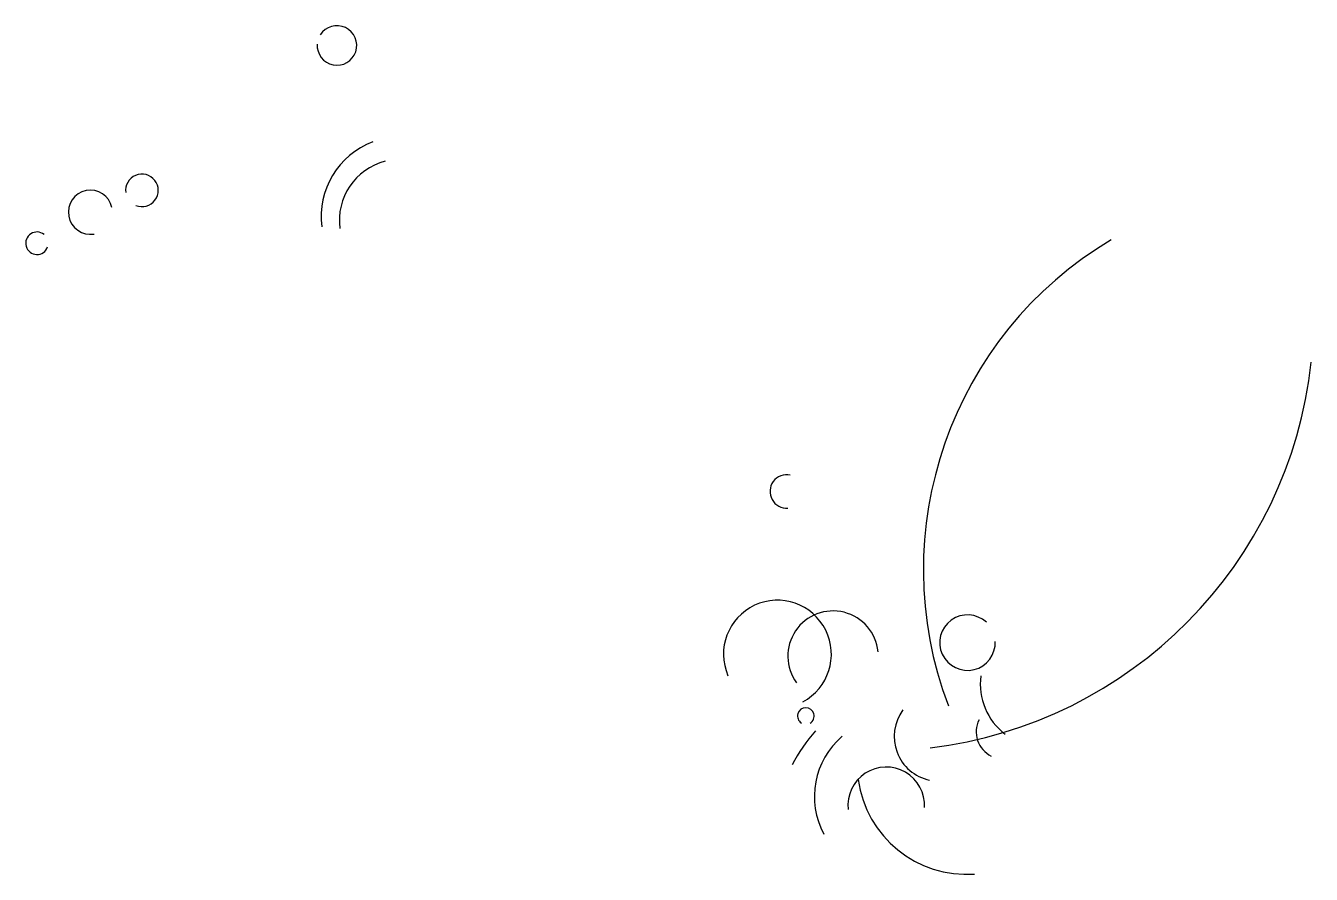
# Model space of a CAD drawing. Header units: inches. Extents: x -4320 to -1157, y -1361 to 726.
import ezdxf

# ---------------------------------------------------------------- set-up
doc = ezdxf.new("R2010")
doc.units = ezdxf.units.IN
doc.header["$MEASUREMENT"] = 0

msp = doc.modelspace()

# ---------------------------------------------------------------- linework, layer by layer
for centre, radius, start, end in [((-3554.4, 677.2), 48.6, 176.057, 147.3242), ((-3398.7, 257.5), 194.5, 110.2347, 187.6507), ((-3397.5, 246.4), 151.1, 104.6591, 187.2841), ((-4034.2, 320.9), 40.1, 247.9288, 188.0279), ((-4161, 267.1), 54.3, 12.1992, 279.4834), ((-4292.5, 190.9), 27.7, 50.6761, 340.7673), ((-1168.9, -611.8), 942.5, 120.6447, 200.808), ((-2222.8, 14.9), 1072.2, 276.8412, 353.7616), ((-2447.8, -419.3), 41.1, 77.9989, 274.4822), ((-2470.6, -819.5), 132.7, 297.9696, 203.5031), ((-2333.7, -824.5), 111.3, 5.5718, 216.1414), ((-2002.9, -791.1), 68.3, 47.2415, 2.5949), ((-2400.6, -971.6), 20.5, 301.0706, 237.6136), ((-2073.9, -1022), 109.5, 143.3504, 258.0792), ((-2035.1, -1303.4), 451.9, 139.1613, 152.0689), ((-2184.5, -1169.9), 195, 130.442, 208.2282), ((-2202.8, -1191.6), 94.4, 357.1884, 186.039), ((-2004.6, -1091.1), 269.7, 187.8813, 274.04)]:
    msp.add_arc(centre, radius, start, end)
at = {"color": 2}
msp.add_arc((-1815.4, -892.5), 156.1, 172.8465, 232.4462, dxfattribs=at)
at = {"color": 1}
msp.add_arc((-1915.6, -1010.7), 66, 153.1392, 244.0022, dxfattribs=at)

doc.saveas('drawing.dxf')
